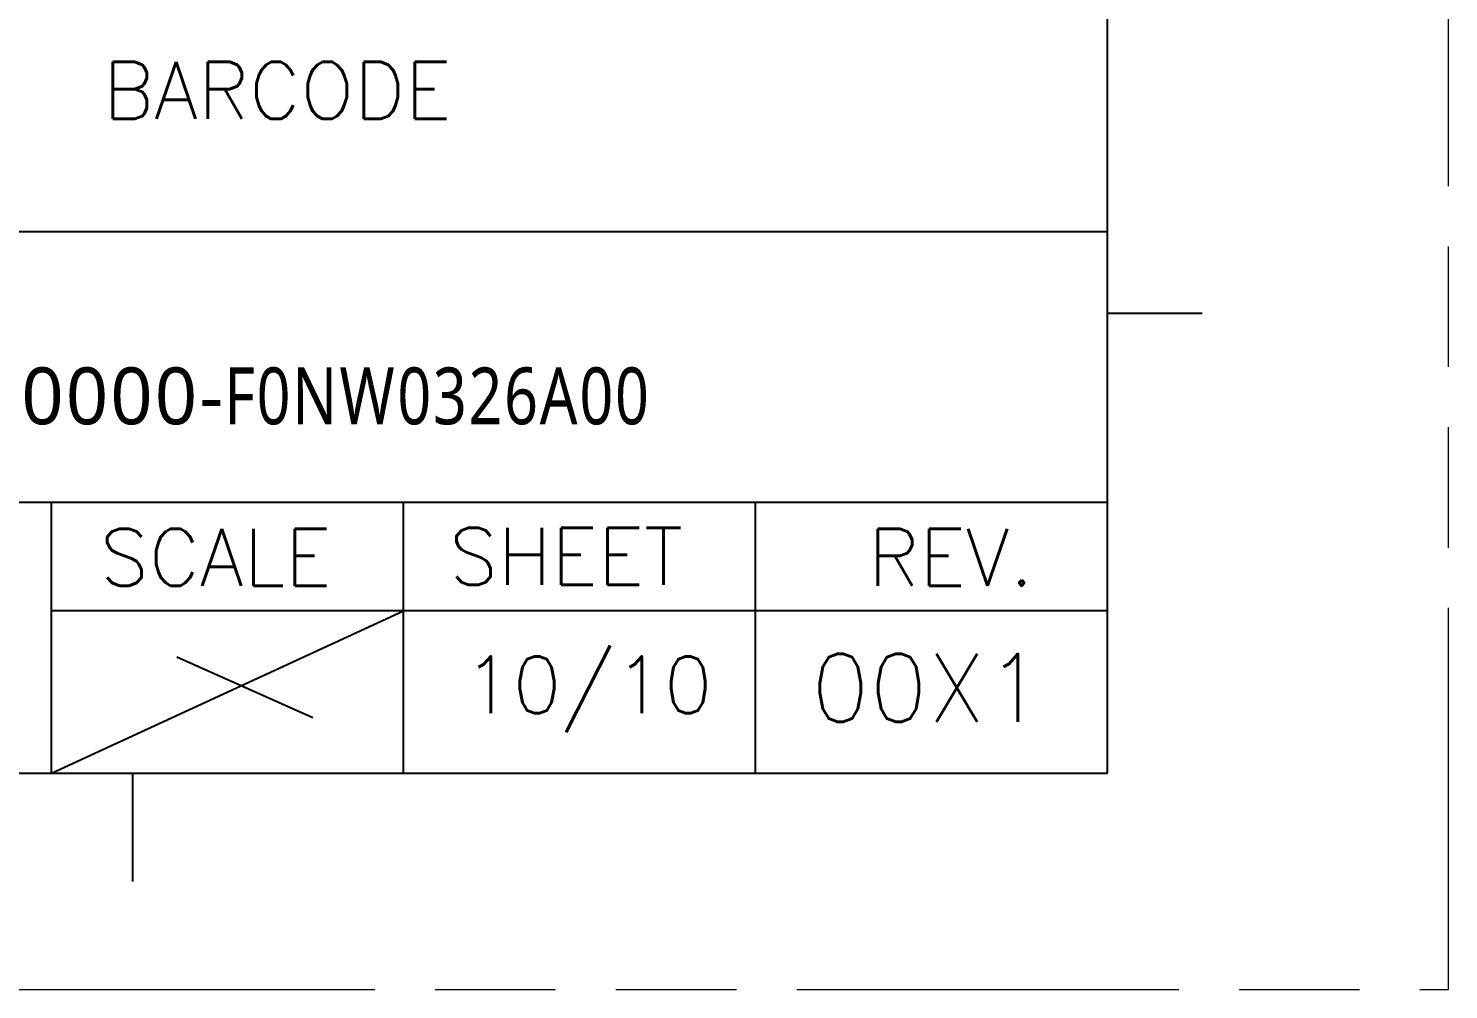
# Model space of a CAD drawing. Header units: millimetres. Extents: x 76 to 353, y -5 to 190.
# Drawn here: x 317.3 to 352.62, y -5.36 to 18.56 of the extents above; entities that cross this region are included whole.
import ezdxf
from ezdxf.enums import TextEntityAlignment as Align

# ---------------------------------------------------------------- set-up
doc = ezdxf.new("R2010")
doc.units = ezdxf.units.MM
doc.linetypes.add('PHANTOM', pattern=[29.5, 9.5, -1.5, 3, -1.5, 3, -1.5, 9.5])
doc.layers.add('0PAPERF', color=2, linetype='PHANTOM', lineweight=9, plot=False)
doc.styles.add('SIMPLEX', font='simplex.shx')

msp = doc.modelspace()

# ---------------------------------------------------------------- linework, layer by layer
for p, q in [((344.135, 0.023), (344.135, 179.853)), ((344.135, 13.494), (268.701, 13.494)), ((344.135, 11.473), (346.493, 11.473)), ((344.135, 6.758), (301.704, 6.758)), ((317.868, 0.023), (317.868, 6.758)), ((326.624, 0.023), (326.624, 6.758)), ((335.38, 0.023), (335.38, 6.758)), ((344.135, 4.064), (317.868, 4.064)), ((84.157, 0.023), (344.135, 0.023)), ((319.889, 0.023), (319.889, -2.671))]:
    msp.add_line(p, q)
at = {"linetype": 'Continuous'}
for p, q in [((317.868, 0.023), (326.624, 4.064)), ((320.989, 2.918), (324.369, 1.41))]:
    msp.add_line(p, q, dxfattribs=at)
at = {"layer": '0PAPERF'}
for p, q in [((352.624, -5.365), (352.624, 189.96)), ((76.411, -5.365), (352.624, -5.365))]:
    msp.add_line(p, q, dxfattribs=at)

# ---------------------------------------------------------------- texts
at = {"style": 'SIMPLEX'}
for s, p in [('SCALE ', (319.077, 4.69)), ('SHEET', (327.763, 4.714)), ('REV.', (338.186, 4.69)), ('10/10', (328.13, 1.514))]:
    msp.add_text(s, height=1.4144, dxfattribs=at).set_placement(p)
at = {"lineweight": 5, "style": 'SIMPLEX'}
msp.add_text('00X1', height=1.69, dxfattribs=at).set_placement((339.667, 2.145), align=Align.MIDDLE)
at = {"char_height": 1.41439, "attachment_point": 1, "style": 'SIMPLEX'}
for s, insert, width in [('{\\Fsimplex.shx|c1;BARCODE}', (319.153, 17.726), 29.33649), ('{\\fMicrosoft JhengHei|b0|i0|c136|p0;\\T1.05;A12-0000-\\W0.8;F0NW0326A00}', (313.05, 10.121), 18.93139)]:
    msp.add_mtext(s, dxfattribs=dict(at, insert=insert, width=width))

doc.saveas('drawing.dxf')
